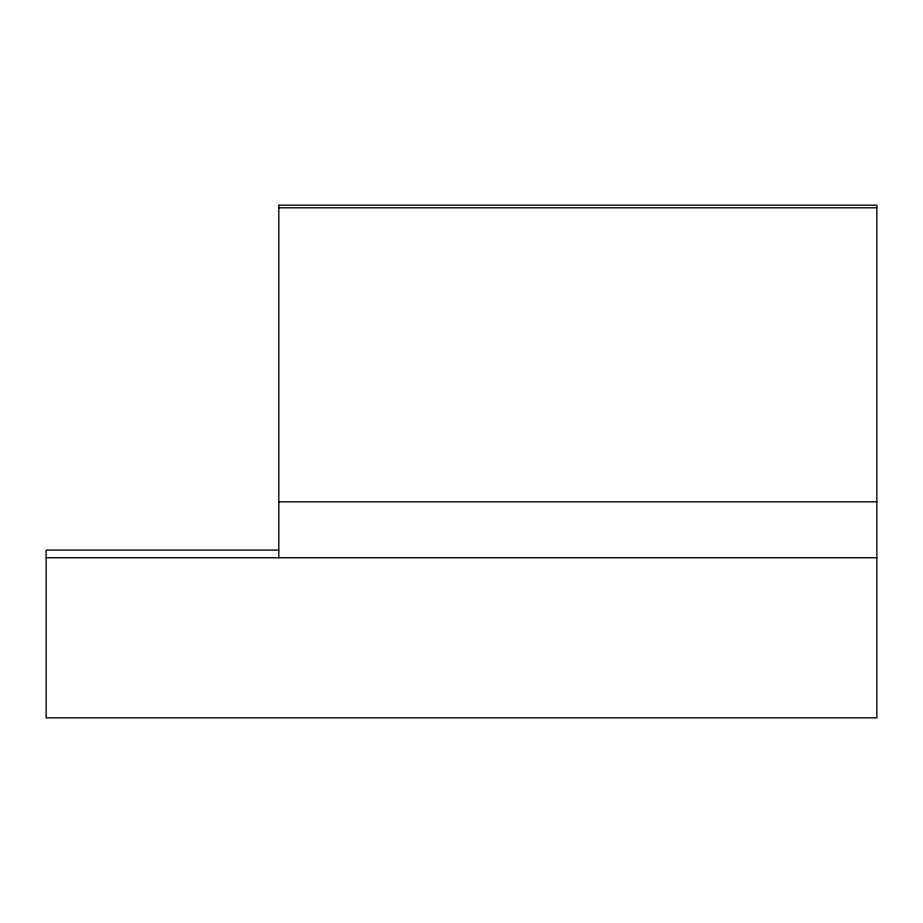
<?xml version="1.0" encoding="UTF-8"?>
<svg xmlns="http://www.w3.org/2000/svg" width="923" height="923" viewBox="0 0 923 923"><rect width="100%" height="100%" fill="white"/><g stroke="black" fill="none" stroke-linecap="round" stroke-linejoin="round"><path stroke-width="1.38" d="M278.781 207.813L876.85 207.813M278.781 501.835L876.85 501.835M278.781 550.062L46.15 550.062L46.15 717.84L876.85 717.84L876.85 205.16L278.781 205.16L278.781 557.746M46.15 557.746L876.85 557.746"/></g></svg>
